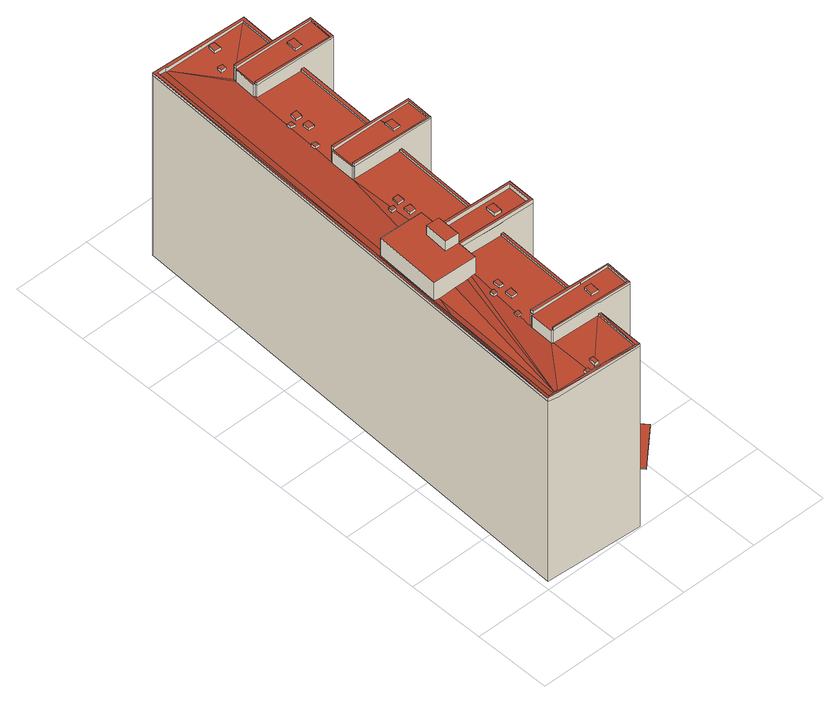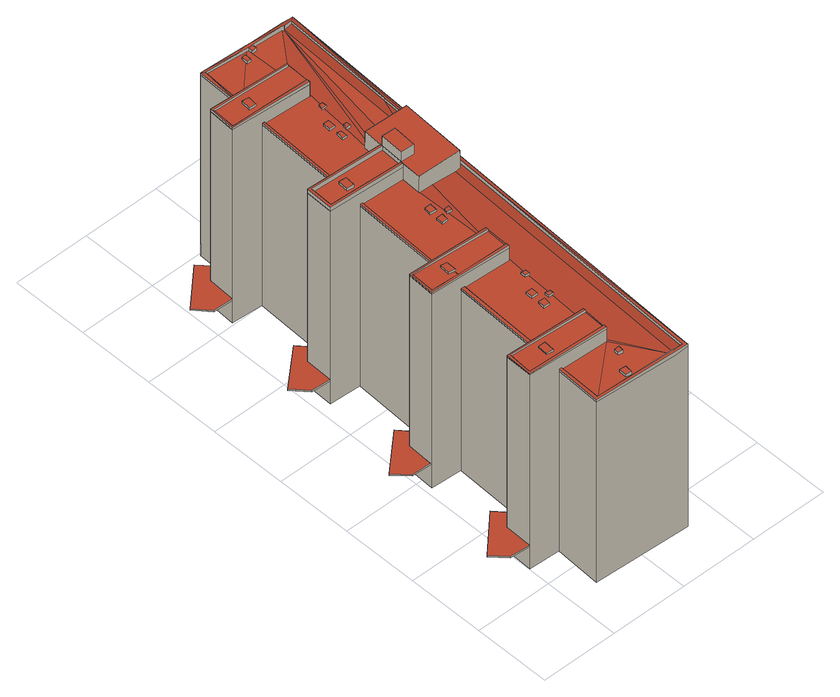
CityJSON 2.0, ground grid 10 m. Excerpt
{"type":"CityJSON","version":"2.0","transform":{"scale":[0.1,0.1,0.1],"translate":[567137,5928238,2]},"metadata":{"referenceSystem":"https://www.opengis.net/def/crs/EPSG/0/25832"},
"CityObjects":{
"building1":{"type":"Building","attributes":{"Grundfläche 2D":"844.419403","Grundhöhe NN":"2.153"},"children":["building1-1","building1-2","building1-3","building1-4","building1-5","building1-6","building1-7","building1-8","building1-9","building1-10","building1-11","building1-12","building1-13","building1-14","building1-15","building1-16","building1-17","building1-18","building1-19","building1-20","building1-21","building1-22","building1-23","building1-24","building1-25","building1-26","building1-27","building1-28","building1-29","building1-30","building1-31"],"geometry":[{"type":"MultiSurface","lod":"3","boundaries":[[[0,1,2,3,4,5],[6,7,8,9]],[[10,11,12]],[[11,13,14,12]],[[15,11,10]],[[16,17,18,19,13]],[[19,14,13]],[[17,20,21,22,23,24,25,18]],[[22,26,27,23]],[[28,27,26]],[[29,27,28]],[[30,29,28,31,32,33,34,35,36,37,38,39]],[[40,41,42,43,44,45,46,47,48],[49,50,49,46]],[[40,48,51,52]],[[49,50,49,46]],[[53,54,55]],[[56,53,55]],[[57,58,59,60,61,62,63]],[[63,64,65,66]],[[60,59,67,68,69,70,71,72,73,74,75,56,76,77]],[[56,75,53]],[[63,62,78,64]],[[79,80,81,82,83,84]],[[83,82,85,86,87,88,89,90,91,65,92]],[[91,93,65]],[[68,67,94,95,96]],[[93,66,65]],[[97,98,99,100,101]],[[79,98,97,101,100,81,80]],[[102,82,81]],[[103,104,105,106,107,90,89,88,87,86,85,108,109,110]],[[111,112,68,96,95,94,113,114,115,116,117,118]],[[119,120,121,122,123,124,74,73,72,71,70,69,125,126]],[[127,53,75]],[[128,129,130,131,132,133,134,135]],[[136,137,138,139,140,141]],[[136,142,143,137]],[[144,145,146,147,148,149,150,151,152,153,154]],[[58,57,0,5]],[[107,1,0,57,63,66,93,91,90]],[[106,131,2,3,130,129,155,4,3,2,1,107]],[[155,156,4]],[[113,4,156,128,114]],[[67,59,58,5,4,113,94]],[[157,158,10,12]],[[100,99,11,15]],[[11,99,98,79,159,160,84,83,92,65,20,17,16,13]],[[64,21,20,65]],[[22,21,64,78]],[[78,62,26,22]],[[26,62,61,31,28]],[[31,61,60,32]],[[76,56,55,36,35,34,33,32,60,77]],[[55,54,37,36]],[[161,162,39,38]],[[162,163,164,30,39]],[[29,30,164,165,23,27]],[[19,18,25,24,23,165,166,157,12,14]],[[167,168,161,38,37,54,53,141,140,169,170]],[[171,172,173,174,134,133,132,131,106,105,104]],[[135,134,174,173,172,175]],[[116,115,114,128,135,175,176]],[[121,177,178,179,180,139,138,123,122]],[[169,140,139,180,179,178,167,170]],[[141,53,127,136]],[[136,127,75,142]],[[142,75,74,143]],[[143,74,124,137]],[[137,124,123,138]],[[154,85,82,144]],[[144,82,102,145]],[[145,102,81,146]],[[15,10,158,181,182,183,184,149,148,147,146,81,100]],[[185,150,149,184,183,182,186,187]],[[110,109,152,151,150,185,187,186,188,103]],[[152,109,108,153]],[[153,108,85,154]],[[40,112,111,41]],[[117,189,190,191,192,44,43,42,41,111,118]],[[190,193,45,44,192,191]],[[120,119,126,47,46,45,193,194]],[[47,126,125,48]],[[48,125,69,51]],[[51,69,68,52]],[[52,68,112,40]],[[162,161,168,195]],[[164,163,162,195,196]],[[165,164,196,197]],[[157,166,165,197,198]],[[158,157,198,181]],[[104,103,188,171]],[[117,116,176,189]],[[121,120,194,177]],[[194,193,190,189,176,175,172,171,188,186,182,181,198,197,196,195,168,167,178,177]]],"semantics":{"surfaces":[{"type":"RoofSurface"},{"type":"WallSurface"},{"type":"GroundSurface"}],"values":[0,0,0,0,0,0,0,0,0,0,0,0,0,0,0,0,0,0,0,0,0,0,0,0,0,0,0,0,0,0,0,0,0,0,0,0,0,1,1,1,1,1,1,1,1,1,1,1,1,1,1,1,1,1,1,1,1,1,1,1,1,1,1,1,1,1,1,1,1,1,1,1,1,1,1,1,1,1,1,1,1,1,1,1,1,1,1,1,1,1,1,1,2]}}]},
"building1-1":{"type":"BuildingInstallation","parents":["building1"],"geometry":[{"type":"MultiSurface","lod":"3","boundaries":[[[199,200,201,202]],[[202,201,203,204]],[[199,202,204,205]],[[200,199,205,206]],[[201,200,206,203]]],"semantics":{"surfaces":[{"type":"RoofSurface"},{"type":"WallSurface"}],"values":[0,1,1,1,1]}}]},
"building1-2":{"type":"BuildingInstallation","parents":["building1"],"geometry":[{"type":"MultiSurface","lod":"3","boundaries":[[[207,208,209,210,211]],[[209,208,212,213]],[[210,209,213,214]],[[215,207,211,210,214,216]],[[208,207,215,212]]],"semantics":{"surfaces":[{"type":"RoofSurface"},{"type":"WallSurface"}],"values":[0,1,1,1,1]}}]},
"building1-3":{"type":"BuildingInstallation","parents":["building1"],"geometry":[{"type":"MultiSurface","lod":"3","boundaries":[[[217,218,219,220]],[[220,219,103,104]],[[217,220,104,105]],[[218,217,105,110]],[[219,218,110,103]]],"semantics":{"surfaces":[{"type":"RoofSurface"},{"type":"WallSurface"}],"values":[0,1,1,1,1]}}]},
"building1-4":{"type":"BuildingInstallation","parents":["building1"],"geometry":[{"type":"MultiSurface","lod":"3","boundaries":[[[221,222,223,224]],[[224,223,225,226]],[[221,224,226,227]],[[222,221,227,228]],[[223,222,228,225]]],"semantics":{"surfaces":[{"type":"RoofSurface"},{"type":"WallSurface"}],"values":[0,1,1,1,1]}}]},
"building1-5":{"type":"BuildingInstallation","parents":["building1"],"geometry":[{"type":"MultiSurface","lod":"3","boundaries":[[[229,230,231,232,233]],[[234,72,235,231,230,229]],[[235,236,232,231]],[[73,237,233,232,236]],[[237,234,229,233]]],"semantics":{"surfaces":[{"type":"RoofSurface"},{"type":"WallSurface"}],"values":[0,1,1,1,1]}}]},
"building1-6":{"type":"BuildingInstallation","parents":["building1"],"geometry":[{"type":"MultiSurface","lod":"3","boundaries":[[[238,239,240,241]],[[241,240,242,243]],[[238,241,243,244]],[[239,238,244,245]],[[240,239,245,242]]],"semantics":{"surfaces":[{"type":"RoofSurface"},{"type":"WallSurface"}],"values":[0,1,1,1,1]}}]},
"building1-7":{"type":"BuildingInstallation","parents":["building1"],"geometry":[{"type":"MultiSurface","lod":"3","boundaries":[[[246,247,248,249,250]],[[251,88,252,248,247,246]],[[249,248,252,253]],[[89,254,250,249,253]],[[254,251,246,250]]],"semantics":{"surfaces":[{"type":"RoofSurface"},{"type":"WallSurface"}],"values":[0,1,1,1,1]}}]},
"building1-8":{"type":"BuildingInstallation","parents":["building1"],"geometry":[{"type":"MultiSurface","lod":"3","boundaries":[[[160,159,255,256,257]],[[79,258,255,159]],[[258,80,259,257,256,255]],[[259,84,160,257]]],"semantics":{"surfaces":[{"type":"RoofSurface"},{"type":"WallSurface"}],"values":[0,1,1,1]}}]},
"building1-9":{"type":"BuildingInstallation","parents":["building1"],"geometry":[{"type":"MultiSurface","lod":"3","boundaries":[[[260,261,262,263]],[[120,121,263,262]],[[121,122,260,263]],[[122,119,261,260]],[[119,120,262,261]]],"semantics":{"surfaces":[{"type":"RoofSurface"},{"type":"WallSurface"}],"values":[0,1,1,1,1]}}]},
"building1-10":{"type":"BuildingInstallation","parents":["building1"],"geometry":[{"type":"MultiSurface","lod":"3","boundaries":[[[264,265,266,267,268,269]],[[270,95,271,267,266,265]],[[271,272,268,267]],[[264,269,268,272,96,273]],[[273,270,265,264]]],"semantics":{"surfaces":[{"type":"RoofSurface"},{"type":"WallSurface"}],"values":[0,1,1,1,1]}}]},
"building1-11":{"type":"BuildingInstallation","parents":["building1"],"geometry":[{"type":"MultiSurface","lod":"3","boundaries":[[[274,275,276,277,278]],[[279,280,274,278]],[[280,97,281,276,275,274]],[[281,282,277,276]],[[279,278,277,282,101]]],"semantics":{"surfaces":[{"type":"RoofSurface"},{"type":"WallSurface"}],"values":[0,1,1,1,1]}}]},
"building1-12":{"type":"BuildingInstallation","parents":["building1"],"geometry":[{"type":"MultiSurface","lod":"3","boundaries":[[[283,284,285,286]],[[283,286,6,9]],[[284,283,9,8]],[[285,284,8,7]],[[286,285,7,6]]],"semantics":{"surfaces":[{"type":"RoofSurface"},{"type":"WallSurface"}],"values":[0,1,1,1,1]}}]},
"building1-13":{"type":"BuildingInstallation","parents":["building1"],"geometry":[{"type":"MultiSurface","lod":"3","boundaries":[[[287,288,289,290]],[[291,292,290,289]],[[287,290,292,293]],[[288,287,293,294]],[[289,288,294,291]]],"semantics":{"surfaces":[{"type":"RoofSurface"},{"type":"WallSurface"}],"values":[0,1,1,1,1]}}]},
"building1-14":{"type":"BuildingInstallation","parents":["building1"],"geometry":[{"type":"MultiSurface","lod":"3","boundaries":[[[295,296,297,156,155,298,299,3,2,300]],[[129,301,298,155]],[[299,298,301,302]],[[302,130,3,299]],[[131,132,133,134,296,295,300,2]],[[134,135,297,296]],[[135,128,156,297]]],"semantics":{"surfaces":[{"type":"RoofSurface"},{"type":"WallSurface"}],"values":[0,1,1,1,1,1,1]}}]},
"building1-15":{"type":"BuildingInstallation","parents":["building1"],"geometry":[{"type":"MultiSurface","lod":"3","boundaries":[[[303,304,305,306,307,308,309,310]],[[141,136,305,304]],[[306,305,136,311]],[[307,306,311,312]],[[312,137,308,307]],[[137,138,309,308]],[[138,139,310,309]],[[139,140,303,310]],[[140,141,304,303]]],"semantics":{"surfaces":[{"type":"RoofSurface"},{"type":"WallSurface"}],"values":[0,1,1,1,1,1,1,1,1]}}]},
"building1-16":{"type":"BuildingInstallation","parents":["building1"],"geometry":[{"type":"MultiSurface","lod":"3","boundaries":[[[313,314,315,316]],[[315,317,318,316]],[[313,316,318,319]],[[314,313,319,320]],[[315,314,320,317]]],"semantics":{"surfaces":[{"type":"RoofSurface"},{"type":"WallSurface"}],"values":[0,1,1,1,1]}}]},
"building1-17":{"type":"BuildingInstallation","parents":["building1"],"geometry":[{"type":"MultiSurface","lod":"3","boundaries":[[[321,322,323,324,325,326]],[[327,322,321,326,328,329]],[[327,330,323,322]],[[330,331,324,323]],[[325,324,331,332]],[[332,328,326,325]]],"semantics":{"surfaces":[{"type":"RoofSurface"},{"type":"WallSurface"}],"values":[0,1,1,1,1,1]}}]},
"building1-18":{"type":"BuildingInstallation","parents":["building1"],"geometry":[{"type":"MultiSurface","lod":"3","boundaries":[[[333,334,335,336,337,338,339,340,341,342,343,344,345]],[[346,338,337,153]],[[338,346,347,339]],[[340,339,347,348]],[[152,153,337,336]],[[341,340,348,349]],[[350,343,342,341,349,351]],[[350,145,146,345,344,343]],[[146,147,148,149,333,345]],[[149,150,334,333]],[[150,151,152,336,335,334]]],"semantics":{"surfaces":[{"type":"RoofSurface"},{"type":"WallSurface"}],"values":[0,1,1,1,1,1,1,1,1,1,1]}}]},
"building1-19":{"type":"BuildingInstallation","parents":["building1"],"geometry":[{"type":"MultiSurface","lod":"3","boundaries":[[[352,353,354,355,356,357,358,359,360,361,362]],[[47,48,363,354,353]],[[363,49,364,356,355,354]],[[357,356,364,365]],[[365,366,367,368,360,359,358,357]],[[368,40,41,361,360]],[[41,42,43,44,362,361]],[[45,352,362,44]],[[45,46,47,353,352]]],"semantics":{"surfaces":[{"type":"RoofSurface"},{"type":"WallSurface"}],"values":[0,1,1,1,1,1,1,1,1]}}]},
"building1-20":{"type":"BuildingInstallation","parents":["building1"],"geometry":[{"type":"MultiSurface","lod":"3","boundaries":[[[369,370,371,372,373]],[[374,370,369,375]],[[374,376,371,370]],[[377,373,372,371,376,50]],[[375,369,373,377]]],"semantics":{"surfaces":[{"type":"RoofSurface"},{"type":"WallSurface"}],"values":[0,1,1,1,1]}}]},
"building1-21":{"type":"BuildingInstallation","parents":["building1"],"geometry":[{"type":"MultiSurface","lod":"3","boundaries":[[[378,379,380,381,382,383]],[[384,385,379,378]],[[386,381,380,379,385,71]],[[386,387,382,381]],[[378,383,382,387,70,384]]],"semantics":{"surfaces":[{"type":"RoofSurface"},{"type":"WallSurface"}],"values":[0,1,1,1,1]}}]},
"building1-22":{"type":"BuildingInstallation","parents":["building1"],"geometry":[{"type":"MultiSurface","lod":"3","boundaries":[[[388,389,390,391]],[[391,390,392,393]],[[388,391,393,394]],[[389,388,394,395]],[[390,389,395,392]]],"semantics":{"surfaces":[{"type":"RoofSurface"},{"type":"WallSurface"}],"values":[0,1,1,1,1]}}]},
"building1-23":{"type":"BuildingInstallation","parents":["building1"],"geometry":[{"type":"MultiSurface","lod":"3","boundaries":[[[396,397,398,399,400]],[[398,397,401,402]],[[399,398,402,403]],[[404,396,400,399,403,405]],[[397,396,404,401]]],"semantics":{"surfaces":[{"type":"RoofSurface"},{"type":"WallSurface"}],"values":[0,1,1,1,1]}}]},
"building1-24":{"type":"BuildingInstallation","parents":["building1"],"geometry":[{"type":"MultiSurface","lod":"3","boundaries":[[[406,407,408,409]],[[409,408,410,411]],[[406,409,411,412]],[[407,406,412,413]],[[408,407,413,410]]],"semantics":{"surfaces":[{"type":"RoofSurface"},{"type":"WallSurface"}],"values":[0,1,1,1,1]}}]},
"building1-25":{"type":"BuildingInstallation","parents":["building1"],"geometry":[{"type":"MultiSurface","lod":"3","boundaries":[[[414,415,416,417]],[[417,416,418,419]],[[414,417,419,420]],[[415,414,420,421]],[[416,415,421,418]]],"semantics":{"surfaces":[{"type":"RoofSurface"},{"type":"WallSurface"}],"values":[0,1,1,1,1]}}]},
"building1-26":{"type":"BuildingInstallation","parents":["building1"],"geometry":[{"type":"MultiSurface","lod":"3","boundaries":[[[422,423,424,425,426]],[[427,428,424,423]],[[429,426,425,424,428,87]],[[429,430,422,426]],[[430,86,427,423,422]]],"semantics":{"surfaces":[{"type":"RoofSurface"},{"type":"WallSurface"}],"values":[0,1,1,1,1]}}]},
"building1-27":{"type":"BuildingInstallation","parents":["building1"],"geometry":[{"type":"MultiSurface","lod":"3","boundaries":[[[431,432,433,434]],[[116,117,434,433]],[[117,118,431,434]],[[118,115,432,431]],[[115,116,433,432]]],"semantics":{"surfaces":[{"type":"RoofSurface"},{"type":"WallSurface"}],"values":[0,1,1,1,1]}}]},
"building1-28":{"type":"BuildingInstallation","parents":["building1"],"geometry":[{"type":"MultiSurface","lod":"3","boundaries":[[[435,436,437,174,438,439]],[[440,441,439,438]],[[441,442,435,439]],[[442,443,436,435]],[[443,444,437,436]],[[444,173,174,437]],[[173,440,438,174]],[[173,444,443,442,441,440]]],"semantics":{"surfaces":[{"type":"RoofSurface"},{"type":"WallSurface"},{"type":"OuterCeilingSurface"}],"values":[0,1,1,1,1,1,1,2]}}]},
"building1-29":{"type":"BuildingInstallation","parents":["building1"],"geometry":[{"type":"MultiSurface","lod":"3","boundaries":[[[445,446,447,169,180,448]],[[179,449,448,180]],[[170,179,180,169]],[[449,450,445,448]],[[450,451,446,445]],[[451,452,447,446]],[[452,170,169,447]],[[170,452,451,450,449,179]]],"semantics":{"surfaces":[{"type":"RoofSurface"},{"type":"WallSurface"},{"type":"OuterCeilingSurface"}],"values":[0,1,1,1,1,1,1,2]}}]},
"building1-30":{"type":"BuildingInstallation","parents":["building1"],"geometry":[{"type":"MultiSurface","lod":"3","boundaries":[[[453,454,455,456,185,184]],[[457,454,453,458]],[[455,454,457,459]],[[456,455,459,460]],[[185,456,460,187]],[[185,187,183,184]],[[184,183,458,453]],[[183,187,460,459,457,458]]],"semantics":{"surfaces":[{"type":"RoofSurface"},{"type":"WallSurface"},{"type":"OuterCeilingSurface"}],"values":[0,1,1,1,1,1,1,2]}}]},
"building1-31":{"type":"BuildingInstallation","parents":["building1"],"geometry":[{"type":"MultiSurface","lod":"3","boundaries":[[[461,462,463,464,192,465]],[[464,466,191,192]],[[192,191,467,465]],[[467,468,461,465]],[[462,461,468,469]],[[463,462,469,470]],[[464,463,470,466]],[[468,467,191,466,470,469]]],"semantics":{"surfaces":[{"type":"RoofSurface"},{"type":"WallSurface"},{"type":"OuterCeilingSurface"}],"values":[0,1,1,1,1,1,1,2]}}]}
},
"vertices":[
[24,199,294],[82,197,294],[83,222,294],[83,225,294],[86,283,294],[29,285,294],[84,255,294],[83,224,294],[65,225,294],[67,256,294],[135,63,273],[129,5,273],[133,2,273],[85,8,273],[129,2,273],[132,64,273],[71,9,273],[25,11,273],[65,6,273],[71,5,273],[23,12,273],[22,12,273],[12,12,273],[8,9,274],[11,9,274],[22,8,274],[19,160,273],[8,12,274],[24,286,273],[37,635,273],[37,639,273],[41,635,273],[52,635,273],[53,635,273],[54,634,273],[55,634,273],[158,630,273],[156,573,273],[159,573,273],[162,633,273],[85,385,288],[85,384,288],[147,381,289],[150,381,289],[190,379,290],[192,415,290],[152,417,289],[86,420,288],[86,417,288],[151,414,289],[151,406,289],[84,417,288],[83,385,288],[94,576,270],[156,573,270],[158,630,270],[55,634,267],[24,199,268],[29,285,268],[35,285,267],[52,635,267],[41,635,269],[19,160,269],[31,198,267],[22,12,267],[23,12,267],[53,198,268],[67,284,269],[83,385,270],[84,417,270],[86,444,270],[86,450,270],[88,483,270],[88,488,270],[91,543,270],[93,572,270],[54,634,267],[53,635,267],[12,12,269],[71,9,268],[71,15,268],[71,67,270],[69,68,270],[25,11,267],[65,9,268],[70,99,270],[72,120,270],[73,126,270],[76,159,270],[77,165,270],[80,197,270],[76,197,270],[24,12,267],[70,197,269],[85,284,270],[84,321,270],[84,326,270],[80,15,268],[74,9,268],[129,5,270],[132,64,270],[86,20,269],[71,68,270],[137,99,270],[142,219,270],[139,219,270],[83,222,270],[82,197,270],[72,99,270],[72,103,270],[134,100,270],[85,384,270],[85,385,270],[86,283,270],[85,258,270],[141,255,270],[144,255,270],[150,381,270],[147,381,270],[148,417,270],[152,417,270],[157,537,270],[153,537,270],[93,540,270],[93,543,270],[86,417,270],[86,420,270],[94,572,270],[85,258,288],[85,255,288],[83,225,288],[83,222,288],[139,219,288],[142,219,288],[183,217,288],[184,253,288],[94,572,288],[93,543,288],[93,540,288],[198,535,290],[199,571,290],[94,576,288],[93,572,288],[91,543,288],[69,68,288],[71,68,288],[71,67,288],[132,64,289],[135,63,289],[175,61,289],[177,97,289],[137,99,289],[72,103,288],[72,99,288],[70,99,288],[85,255,294],[85,258,294],[133,2,270],[135,63,270],[71,9,272],[65,9,272],[159,573,270],[162,633,270],[53,638,267],[37,639,270],[8,9,270],[22,8,267],[199,571,2],[159,573,2],[199,571,37],[199,571,35],[142,219,2],[183,217,2],[183,217,36],[183,217,38],[184,253,2],[144,255,2],[157,537,2],[198,535,2],[198,535,35],[198,535,37],[135,63,2],[175,61,2],[175,61,36],[175,61,38],[177,97,38],[177,97,2],[177,97,36],[137,99,2],[150,381,2],[190,379,2],[190,379,35],[190,379,37],[192,415,2],[152,417,2],[162,633,2],[37,639,2],[8,9,2],[133,2,2],
[85,173,273],[85,164,273],[90,163,273],[91,173,273],[90,163,270],[91,173,270],[85,173,270],[85,164,270],
[99,487,273],[107,487,273],[108,496,273],[100,496,273],[99,488,273],[107,487,270],[108,496,270],[100,496,270],[99,487,270],[99,488,270],
[139,219,273],[134,100,273],[137,99,273],[142,219,273],
[84,144,273],[91,144,273],[92,154,273],[84,154,273],[92,154,270],[84,154,270],[84,144,270],[91,144,270],
[87,483,273],[88,483,273],[93,482,273],[93,488,273],[87,488,273],[87,483,270],[93,482,270],[93,488,270],[87,488,270],
[92,599,273],[91,592,273],[98,592,273],[98,598,273],[98,592,270],[98,598,269],[92,599,269],[91,592,269],
[72,159,273],[76,159,273],[77,159,273],[78,165,273],[72,165,273],[72,159,270],[77,159,270],[78,165,270],[72,165,269],
[71,14,272],[71,15,272],[65,15,272],[71,14,268],[65,15,268],
[153,537,273],[148,417,273],[152,417,273],[157,537,273],
[80,327,273],[79,321,273],[84,321,273],[85,321,273],[86,326,273],[84,326,273],[79,321,270],[85,321,270],[86,326,270],[80,327,270],
[81,23,272],[80,15,272],[80,14,272],[85,14,272],[86,23,272],[86,23,269],[81,23,269],[80,14,268],[85,14,269],
[67,256,308],[65,225,308],[83,224,308],[84,255,308],
[142,244,292],[141,231,292],[150,230,292],[151,243,292],[150,230,288],[151,243,288],[142,244,288],[141,231,288],
[142,219,294],[183,217,294],[184,253,294],[181,250,294],[180,220,294],[139,219,294],[181,250,288],[180,220,288],
[199,571,292],[94,576,292],[94,572,292],[197,568,292],[195,537,292],[93,543,292],[93,540,292],[198,535,292],[197,568,290],[195,537,290],
[157,562,292],[156,548,292],[165,548,292],[166,561,292],[165,548,290],[166,561,290],[157,562,289],[156,548,289],
[136,88,292],[135,88,292],[135,85,292],[134,76,292],[143,75,292],[144,88,292],[135,88,289],[144,88,289],[136,88,289],[135,85,289],[134,76,289],[143,75,289],
[175,61,292],[177,97,292],[137,99,292],[72,103,292],[72,99,292],[136,96,292],[137,96,292],[175,95,292],[173,64,292],[132,66,292],[71,69,292],[71,68,292],[71,67,292],[136,96,289],[137,96,289],[175,95,289],[173,64,289],[71,69,288],[132,66,289],
[192,415,292],[86,420,292],[86,416,292],[151,414,292],[189,412,292],[188,381,292],[148,383,292],[147,383,292],[85,387,292],[85,384,292],[190,379,292],[86,416,288],[189,412,290],[188,381,290],[148,383,289],[147,383,289],[85,387,288],
[150,393,292],[158,392,292],[159,405,292],[151,406,292],[150,406,292],[158,392,290],[150,393,289],[159,405,290],[150,406,289],
[91,443,273],[91,449,273],[86,450,273],[85,450,273],[85,444,273],[86,444,273],[91,443,270],[91,449,270],[85,450,270],[85,444,270],
[92,316,273],[91,306,273],[99,306,273],[100,315,273],[99,306,270],[100,315,270],[92,316,270],[91,306,270],
[92,325,273],[100,325,273],[100,334,273],[93,334,273],[92,326,273],[100,325,270],[100,334,270],[93,334,270],[92,325,270],[92,326,270],
[99,477,273],[99,468,273],[107,468,273],[107,477,273],[107,468,270],[107,477,270],[99,477,270],[99,468,270],
[107,628,273],[106,618,273],[114,617,273],[114,627,273],[114,617,269],[114,627,269],[107,628,269],[106,618,269],
[70,120,272],[75,120,272],[76,126,272],[73,126,272],[70,126,272],[75,120,270],[76,126,270],[70,126,270],[70,120,270],
[147,381,273],[141,255,273],[144,255,273],[150,381,273],
[226,232,38],[209,251,38],[184,253,38],[153,218,38],[178,190,38],[153,218,36],[178,190,36],[226,232,36],[209,251,36],[184,253,36],
[195,506,37],[242,551,37],[225,569,37],[168,536,37],[168,536,35],[195,506,35],[242,551,35],[225,569,35],
[145,63,38],[172,33,38],[219,77,38],[203,96,38],[172,33,36],[145,63,36],[219,77,36],[203,96,36],
[186,351,37],[234,394,37],[217,412,37],[192,413,37],[161,380,37],[192,413,35],[161,380,35],[186,351,35],[234,394,35],[217,412,35]
]}
